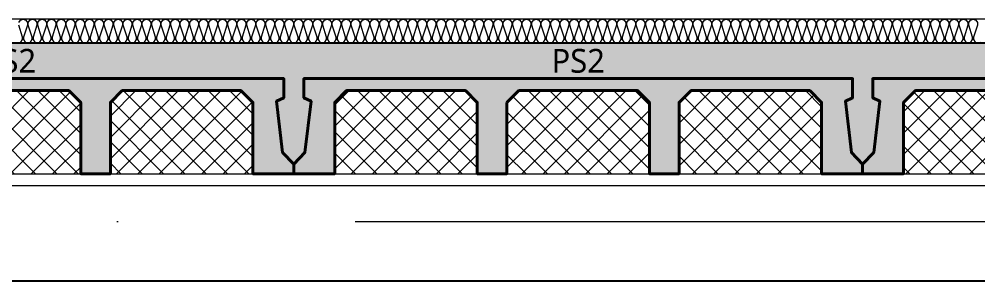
# Model space of a CAD drawing. Header units: millimetres. Extents: x 0 to 420000, y 0 to 297000.
# Drawn here: x 172786 to 176823, y 43200 to 44300 of the extents above; entities that cross this region are included whole.
import ezdxf
from ezdxf.enums import TextEntityAlignment as Align

# ---------------------------------------------------------------- set-up
doc = ezdxf.new("R2010")
doc.units = ezdxf.units.MM
doc.linetypes.add('0731_main_plan$0$form_$0$y-Landschaft$0$_$1$20120914_Verkehrsflächen_Grün$0$20120628_xref - Gammel$1$3_H-GL_F1_U3 - Default$0${ Offset Lines }', pattern=[0])
doc.linetypes.add('CEN', pattern=[62, 60, -1, 0, -1])
for name, color, linetype, lineweight in [('A-AXIS-LINE', 1, 'CEN', 15), ('A-CONC-LIN1', 2, 'Continuous', 40), ('A-CONC-LIN2', 7, 'Continuous', 25), ('A-ELEV-LIN2', 7, 'Continuous', 25), ('A-XXXX-INSL1', 15, 'Continuous', 18), ('A-XXXX-INSL2', 8, 'Continuous', 18)]:
    doc.layers.add(name, color=color, linetype=linetype, lineweight=lineweight)
doc.layers.add('A-CONC-SOLD', color=253, linetype='CEN')
doc.layers.add('A-XXXX-NPLT', color=144, linetype='Continuous', lineweight=15, plot=False)
doc.styles.add('맑은고딕', font='')
doc.styles.get('맑은고딕').set_extended_font_data('Malgun Gothic')

# ---------------------------------------------------------------- blocks, each defined once
blk = doc.blocks.new('axis(211208)')
at = {"layer": 'A-AXIS-LINE', "ltscale": 1000}
blk.add_line((4631788.1, -422118.7), (4955413.1, -422118.7), dxfattribs=at)
blk = doc.blocks.new('PS2')
at = {"layer": 'A-CONC-SOLD'}
h = blk.add_hatch(color=256, dxfattribs=at)
h.dxf.hatch_style = 1
h.paths.add_polyline_path([(1197.5, 0), (-1197.5, 0), (-1197.5, -510), (-1150.5, -460), (-1125, -245), (-1155, -230), (-1155, -150), (1155, -150), (1155, -230), (1125, -245), (1150.5, -460), (1197.5, -510)])
h = blk.add_hatch(color=256, dxfattribs=at)
h.dxf.hatch_style = 1
h.paths.add_polyline_path([(-1150.5, -460), (-1197.5, -510), (-1197.5, -550), (-1025, -550), (-1025, -510), (-1025, -250), (-975, -200), (-475, -200), (-425, -250), (-425, -510), (-425, -550), (-300, -550), (-300, -510), (-300, -250), (-250, -200), (250, -200), (300, -250), (300, -510), (300, -550), (425, -550), (425, -510), (425, -250), (475, -200), (975, -200), (1025, -250), (1025, -510), (1025, -550), (1197.5, -550), (1197.5, -510), (1150.5, -460), (1125, -245), (1155, -230), (1155, -150), (-1155, -150), (-1155, -230), (-1125, -245)])
at = {"layer": 'A-XXXX-INSL2'}
h = blk.add_hatch(dxfattribs=at)
h.set_pattern_fill('ANSI37', color=256, scale=20)
h.set_pattern_definition([(45, (-289951.5, -41968), (-44.90128, 44.90128), []), (135, (-289951.5, -41968), (-44.90128, -44.90128), [])])
h.paths.add_polyline_path([(-975, -200), (-1025, -250), (-1025, -510), (-1025, -550), (-425, -550), (-425, -510), (-425, -250), (-475, -200)])
h.paths.add_polyline_path([(-250, -200), (-300, -250), (-300, -510), (-300, -550), (300, -550), (300, -510), (300, -250), (250, -200)])
h.paths.add_polyline_path([(425, -510), (425, -550), (1025, -550), (1025, -510), (1025, -250), (975, -200), (475, -200), (425, -250)])
at = {"layer": 'A-CONC-LIN1', "color": 2, "linetype": '0731_main_plan$0$form_$0$y-Landschaft$0$_$1$20120914_Verkehrsflächen_Grün$0$20120628_xref - Gammel$1$3_H-GL_F1_U3 - Default$0${ Offset Lines }'}
blk.add_lwpolyline([(-300, -250), (-300, -510), (-300, -510), (-300, -550), (-425, -550), (-425, -510), (-425, -510), (-425, -250), (-475, -200), (-975, -200), (-1025, -250), (-1025, -510), (-1025, -510), (-1025, -550), (-1197.5, -550), (-1197.5, -510), (-1150.5, -460), (-1125, -245), (-1155, -230), (-1155, -150), (1155, -150), (1155, -230), (1125, -245), (1150.5, -460), (1197.5, -510), (1197.5, -550), (1025, -550), (1025, -510), (1025, -510), (1025, -250), (975, -200), (475, -200), (425, -250), (425, -510), (425, -510), (425, -550), (300, -550), (300, -510), (300, -510), (300, -250), (250, -200), (-250, -200)], close=True, dxfattribs=at)
at = {"layer": 'A-CONC-LIN2'}
blk.add_line((-1197.5, 0), (1197.5, 0), dxfattribs=at)
at = {"layer": 'A-XXXX-NPLT'}
for p, q in [((-1025, -550), (-425, -550)), ((-300, -550), (300, -550)), ((425, -550), (1025, -550))]:
    blk.add_line(p, q, dxfattribs=at)
at = {"layer": 'A-XXXX-NPLT', "style": '맑은고딕'}
blk.add_text('PS2', height=100, dxfattribs=at).set_placement((0, -75), align=Align.MIDDLE)
blk = doc.blocks.new('냉동층(220321)')
at = {"layer": 'A-ELEV-LIN2'}
blk.add_line((4738273.8, -402368.7), (4756673.8, -402368.7), dxfattribs=at)
at = {"layer": 'A-XXXX-INSL1'}
blk.add_lwpolyline([(4758623.8, -401968.7), (4740373.8, -401968.7)], dxfattribs=at)
at = {"layer": 'A-XXXX-INSL2'}
blk.add_line((4758623.8, -401268.7), (4681973.8, -401268.7), dxfattribs=at)
for points in [[(4743093.8, -401368.7), (4743104.8, -401364.7), (4743111.8, -401354.7), (4743111.8, -401343.7), (4743095.8, -401293.7)], [(4743095.8, -401282.7), (4743102.8, -401272.7), (4743113.8, -401268.7), (4743124.8, -401272.7), (4743131.8, -401282.7), (4743131.8, -401293.7), (4743115.8, -401343.7), (4743115.8, -401354.7), (4743122.8, -401364.7), (4743133.8, -401368.7), (4743144.8, -401364.7), (4743151.8, -401354.7), (4743151.8, -401343.7), (4743135.8, -401293.7), (4743135.8, -401282.7), (4743142.8, -401272.7), (4743153.8, -401268.7), (4743164.8, -401272.7), (4743171.8, -401282.7), (4743171.8, -401293.7), (4743155.8, -401343.7), (4743155.8, -401354.7), (4743162.8, -401364.7), (4743173.8, -401368.7), (4743184.8, -401364.7), (4743191.8, -401354.7), (4743191.8, -401343.7), (4743175.8, -401293.7), (4743175.8, -401282.7), (4743182.8, -401272.7), (4743193.8, -401268.7), (4743204.8, -401272.7), (4743211.8, -401282.7), (4743211.8, -401293.7), (4743195.8, -401343.7), (4743195.8, -401354.7), (4743202.8, -401364.7), (4743213.8, -401368.7), (4743224.8, -401364.7), (4743231.8, -401354.7), (4743231.8, -401343.7), (4743215.8, -401293.7), (4743215.8, -401282.7), (4743222.8, -401272.7), (4743233.8, -401268.7), (4743244.8, -401272.7), (4743251.8, -401282.7), (4743251.8, -401293.7), (4743235.8, -401343.7), (4743235.8, -401354.7), (4743242.8, -401364.7), (4743253.8, -401368.7), (4743264.8, -401364.7), (4743271.8, -401354.7), (4743271.8, -401343.7), (4743255.8, -401293.7), (4743255.8, -401282.7), (4743262.8, -401272.7), (4743273.8, -401268.7), (4743284.8, -401272.7), (4743291.8, -401282.7), (4743291.8, -401293.7), (4743275.8, -401343.7), (4743275.8, -401354.7), (4743282.8, -401364.7), (4743293.8, -401368.7), (4743304.8, -401364.7), (4743311.8, -401354.7), (4743311.8, -401343.7), (4743295.8, -401293.7), (4743295.8, -401282.7), (4743302.8, -401272.7), (4743313.8, -401268.7), (4743324.8, -401272.7), (4743331.8, -401282.7), (4743331.8, -401293.7), (4743315.8, -401343.7), (4743315.8, -401354.7), (4743322.8, -401364.7), (4743333.8, -401368.7), (4743344.8, -401364.7), (4743351.8, -401354.7), (4743351.8, -401343.7), (4743335.8, -401293.7), (4743335.8, -401282.7), (4743342.8, -401272.7), (4743353.8, -401268.7), (4743364.8, -401272.7), (4743371.8, -401282.7), (4743371.8, -401293.7), (4743355.8, -401343.7), (4743355.8, -401354.7), (4743362.8, -401364.7), (4743373.8, -401368.7), (4743384.8, -401364.7), (4743391.8, -401354.7), (4743391.8, -401343.7), (4743375.8, -401293.7), (4743375.8, -401282.7), (4743382.8, -401272.7), (4743393.8, -401268.7), (4743404.8, -401272.7), (4743411.8, -401282.7), (4743411.8, -401293.7), (4743395.8, -401343.7), (4743395.8, -401354.7), (4743402.8, -401364.7), (4743413.8, -401368.7), (4743424.8, -401364.7), (4743431.8, -401354.7), (4743431.8, -401343.7), (4743415.8, -401293.7), (4743415.8, -401282.7), (4743422.8, -401272.7), (4743433.8, -401268.7), (4743444.8, -401272.7), (4743451.8, -401282.7), (4743451.8, -401293.7), (4743435.8, -401343.7), (4743435.8, -401354.7), (4743442.8, -401364.7), (4743453.8, -401368.7), (4743464.8, -401364.7), (4743471.8, -401354.7), (4743471.8, -401343.7), (4743455.8, -401293.7), (4743455.8, -401282.7), (4743462.8, -401272.7), (4743473.8, -401268.7), (4743484.8, -401272.7), (4743491.8, -401282.7), (4743491.8, -401293.7), (4743475.8, -401343.7), (4743475.8, -401354.7), (4743482.8, -401364.7), (4743493.8, -401368.7), (4743504.8, -401364.7), (4743511.8, -401354.7), (4743511.8, -401343.7), (4743495.8, -401293.7), (4743495.8, -401282.7), (4743502.8, -401272.7), (4743513.8, -401268.7), (4743524.8, -401272.7), (4743531.8, -401282.7), (4743531.8, -401293.7), (4743515.8, -401343.7), (4743515.8, -401354.7), (4743522.8, -401364.7), (4743533.8, -401368.7), (4743544.8, -401364.7), (4743551.8, -401354.7), (4743551.8, -401343.7), (4743535.8, -401293.7), (4743535.8, -401282.7), (4743542.8, -401272.7), (4743553.8, -401268.7), (4743564.8, -401272.7), (4743571.8, -401282.7), (4743571.8, -401293.7), (4743555.8, -401343.7), (4743555.8, -401354.7), (4743562.8, -401364.7), (4743573.8, -401368.7), (4743584.8, -401364.7), (4743591.8, -401354.7), (4743591.8, -401343.7), (4743575.8, -401293.7), (4743575.8, -401282.7), (4743582.8, -401272.7), (4743593.8, -401268.7), (4743604.8, -401272.7), (4743611.8, -401282.7), (4743611.8, -401293.7), (4743595.8, -401343.7), (4743595.8, -401354.7), (4743602.8, -401364.7), (4743613.8, -401368.7), (4743624.8, -401364.7), (4743631.8, -401354.7), (4743631.8, -401343.7), (4743615.8, -401293.7), (4743615.8, -401282.7), (4743622.8, -401272.7), (4743633.8, -401268.7), (4743644.8, -401272.7), (4743651.8, -401282.7), (4743651.8, -401293.7), (4743635.8, -401343.7), (4743635.8, -401354.7), (4743642.8, -401364.7), (4743653.8, -401368.7), (4743664.8, -401364.7), (4743671.8, -401354.7), (4743671.8, -401343.7), (4743655.8, -401293.7), (4743655.8, -401282.7), (4743662.8, -401272.7), (4743673.8, -401268.7), (4743684.8, -401272.7), (4743691.8, -401282.7), (4743691.8, -401293.7), (4743675.8, -401343.7), (4743675.8, -401354.7), (4743682.8, -401364.7), (4743693.8, -401368.7), (4743704.8, -401364.7), (4743711.8, -401354.7), (4743711.8, -401343.7), (4743695.8, -401293.7), (4743695.8, -401282.7), (4743702.8, -401272.7), (4743713.8, -401268.7), (4743724.8, -401272.7), (4743731.8, -401282.7), (4743731.8, -401293.7), (4743715.8, -401343.7), (4743715.8, -401354.7), (4743722.8, -401364.7), (4743733.8, -401368.7), (4743744.8, -401364.7), (4743751.8, -401354.7), (4743751.8, -401343.7), (4743735.8, -401293.7), (4743735.8, -401282.7), (4743742.8, -401272.7), (4743753.8, -401268.7), (4743764.8, -401272.7), (4743771.8, -401282.7), (4743771.8, -401293.7), (4743755.8, -401343.7), (4743755.8, -401354.7), (4743762.8, -401364.7), (4743773.8, -401368.7), (4743784.8, -401364.7), (4743791.8, -401354.7), (4743791.8, -401343.7), (4743775.8, -401293.7), (4743775.8, -401282.7), (4743782.8, -401272.7), (4743793.8, -401268.7), (4743804.8, -401272.7), (4743811.8, -401282.7), (4743811.8, -401293.7), (4743795.8, -401343.7), (4743795.8, -401354.7), (4743802.8, -401364.7), (4743813.8, -401368.7), (4743824.8, -401364.7), (4743831.8, -401354.7), (4743831.8, -401343.7), (4743815.8, -401293.7), (4743815.8, -401282.7), (4743822.8, -401272.7), (4743833.8, -401268.7), (4743844.8, -401272.7), (4743851.8, -401282.7), (4743851.8, -401293.7), (4743835.8, -401343.7), (4743835.8, -401354.7), (4743842.8, -401364.7), (4743853.8, -401368.7), (4743864.8, -401364.7), (4743871.8, -401354.7), (4743871.8, -401343.7), (4743855.8, -401293.7), (4743855.8, -401282.7), (4743862.8, -401272.7), (4743873.8, -401268.7), (4743884.8, -401272.7), (4743891.8, -401282.7), (4743891.8, -401293.7), (4743875.8, -401343.7), (4743875.8, -401354.7), (4743882.8, -401364.7), (4743893.8, -401368.7), (4743904.8, -401364.7), (4743911.8, -401354.7), (4743911.8, -401343.7), (4743895.8, -401293.7), (4743895.8, -401282.7), (4743902.8, -401272.7), (4743913.8, -401268.7), (4743924.8, -401272.7), (4743931.8, -401282.7), (4743931.8, -401293.7), (4743915.8, -401343.7), (4743915.8, -401354.7), (4743922.8, -401364.7), (4743933.8, -401368.7), (4743944.8, -401364.7), (4743951.8, -401354.7), (4743951.8, -401343.7), (4743935.8, -401293.7), (4743935.8, -401282.7), (4743942.8, -401272.7), (4743953.8, -401268.7), (4743964.8, -401272.7), (4743971.8, -401282.7), (4743971.8, -401293.7), (4743955.8, -401343.7), (4743955.8, -401354.7), (4743962.8, -401364.7), (4743973.8, -401368.7), (4743984.8, -401364.7), (4743991.8, -401354.7), (4743991.8, -401343.7), (4743975.8, -401293.7), (4743975.8, -401282.7), (4743982.8, -401272.7), (4743993.8, -401268.7), (4744004.8, -401272.7), (4744011.8, -401282.7), (4744011.8, -401293.7), (4743995.8, -401343.7), (4743995.8, -401354.7), (4744002.8, -401364.7), (4744013.8, -401368.7), (4744024.8, -401364.7), (4744031.8, -401354.7), (4744031.8, -401343.7), (4744015.8, -401293.7), (4744015.8, -401282.7), (4744022.8, -401272.7), (4744033.8, -401268.7), (4744044.8, -401272.7), (4744051.8, -401282.7), (4744051.8, -401293.7), (4744035.8, -401343.7), (4744035.8, -401354.7), (4744042.8, -401364.7), (4744053.8, -401368.7), (4744064.8, -401364.7), (4744071.8, -401354.7), (4744071.8, -401343.7), (4744055.8, -401293.7), (4744055.8, -401282.7), (4744062.8, -401272.7), (4744073.8, -401268.7), (4744084.8, -401272.7), (4744091.8, -401282.7), (4744091.8, -401293.7), (4744075.8, -401343.7), (4744075.8, -401354.7), (4744082.8, -401364.7), (4744093.8, -401368.7), (4744104.8, -401364.7), (4744111.8, -401354.7), (4744111.8, -401343.7), (4744095.8, -401293.7), (4744095.8, -401282.7), (4744102.8, -401272.7), (4744113.8, -401268.7), (4744124.8, -401272.7), (4744131.8, -401282.7), (4744131.8, -401293.7), (4744115.8, -401343.7), (4744115.8, -401354.7), (4744122.8, -401364.7), (4744133.8, -401368.7), (4744144.8, -401364.7), (4744151.8, -401354.7), (4744151.8, -401343.7), (4744135.8, -401293.7), (4744135.8, -401282.7), (4744142.8, -401272.7), (4744153.8, -401268.7), (4744164.8, -401272.7), (4744171.8, -401282.7), (4744171.8, -401293.7), (4744155.8, -401343.7), (4744155.8, -401354.7), (4744162.8, -401364.7), (4744173.8, -401368.7), (4744184.8, -401364.7), (4744191.8, -401354.7), (4744191.8, -401343.7), (4744175.8, -401293.7), (4744175.8, -401282.7), (4744182.8, -401272.7), (4744193.8, -401268.7), (4744204.8, -401272.7), (4744211.8, -401282.7), (4744211.8, -401293.7), (4744195.8, -401343.7), (4744195.8, -401354.7), (4744202.8, -401364.7), (4744213.8, -401368.7), (4744224.8, -401364.7), (4744231.8, -401354.7), (4744231.8, -401343.7), (4744215.8, -401293.7), (4744215.8, -401282.7), (4744222.8, -401272.7), (4744233.8, -401268.7), (4744244.8, -401272.7), (4744251.8, -401282.7), (4744251.8, -401293.7), (4744235.8, -401343.7), (4744235.8, -401354.7), (4744242.8, -401364.7), (4744253.8, -401368.7), (4744264.8, -401364.7), (4744271.8, -401354.7), (4744271.8, -401343.7), (4744255.8, -401293.7), (4744255.8, -401282.7), (4744262.8, -401272.7), (4744273.8, -401268.7), (4744284.8, -401272.7), (4744291.8, -401282.7), (4744291.8, -401293.7), (4744275.8, -401343.7), (4744275.8, -401354.7), (4744282.8, -401364.7), (4744293.8, -401368.7), (4744304.8, -401364.7), (4744311.8, -401354.7), (4744311.8, -401343.7), (4744295.8, -401293.7), (4744295.8, -401282.7), (4744302.8, -401272.7), (4744313.8, -401268.7), (4744324.8, -401272.7), (4744331.8, -401282.7), (4744331.8, -401293.7), (4744315.8, -401343.7), (4744315.8, -401354.7), (4744322.8, -401364.7), (4744333.8, -401368.7), (4744344.8, -401364.7), (4744351.8, -401354.7), (4744351.8, -401343.7), (4744335.8, -401293.7), (4744335.8, -401282.7), (4744342.8, -401272.7), (4744353.8, -401268.7), (4744364.8, -401272.7), (4744371.8, -401282.7), (4744371.8, -401293.7), (4744355.8, -401343.7), (4744355.8, -401354.7), (4744362.8, -401364.7), (4744373.8, -401368.7), (4744384.8, -401364.7), (4744391.8, -401354.7), (4744391.8, -401343.7), (4744375.8, -401293.7), (4744375.8, -401282.7), (4744382.8, -401272.7), (4744393.8, -401268.7), (4744404.8, -401272.7), (4744411.8, -401282.7), (4744411.8, -401293.7), (4744395.8, -401343.7), (4744395.8, -401354.7), (4744402.8, -401364.7), (4744413.8, -401368.7), (4744424.8, -401364.7), (4744431.8, -401354.7), (4744431.8, -401343.7), (4744415.8, -401293.7), (4744415.8, -401282.7), (4744422.8, -401272.7), (4744433.8, -401268.7), (4744444.8, -401272.7), (4744451.8, -401282.7), (4744451.8, -401293.7), (4744435.8, -401343.7), (4744435.8, -401354.7), (4744442.8, -401364.7), (4744453.8, -401368.7), (4744464.8, -401364.7), (4744471.8, -401354.7), (4744471.8, -401343.7), (4744455.8, -401293.7), (4744455.8, -401282.7), (4744462.8, -401272.7), (4744473.8, -401268.7), (4744484.8, -401272.7), (4744491.8, -401282.7), (4744491.8, -401293.7), (4744475.8, -401343.7), (4744475.8, -401354.7), (4744482.8, -401364.7), (4744493.8, -401368.7), (4744504.8, -401364.7), (4744511.8, -401354.7), (4744511.8, -401343.7), (4744495.8, -401293.7), (4744495.8, -401282.7), (4744502.8, -401272.7), (4744513.8, -401268.7), (4744524.8, -401272.7), (4744531.8, -401282.7), (4744531.8, -401293.7), (4744515.8, -401343.7), (4744515.8, -401354.7), (4744522.8, -401364.7), (4744533.8, -401368.7), (4744544.8, -401364.7), (4744551.8, -401354.7), (4744551.8, -401343.7), (4744535.8, -401293.7), (4744535.8, -401282.7), (4744542.8, -401272.7), (4744553.8, -401268.7), (4744564.8, -401272.7), (4744571.8, -401282.7), (4744571.8, -401293.7), (4744555.8, -401343.7), (4744555.8, -401354.7), (4744562.8, -401364.7), (4744573.8, -401368.7), (4744584.8, -401364.7), (4744591.8, -401354.7), (4744591.8, -401343.7), (4744575.8, -401293.7), (4744575.8, -401282.7), (4744582.8, -401272.7), (4744593.8, -401268.7), (4744604.8, -401272.7), (4744611.8, -401282.7), (4744611.8, -401293.7), (4744595.8, -401343.7), (4744595.8, -401354.7), (4744602.8, -401364.7), (4744613.8, -401368.7), (4744624.8, -401364.7), (4744631.8, -401354.7), (4744631.8, -401343.7), (4744615.8, -401293.7), (4744615.8, -401282.7), (4744622.8, -401272.7), (4744633.8, -401268.7), (4744644.8, -401272.7), (4744651.8, -401282.7), (4744651.8, -401293.7), (4744635.8, -401343.7), (4744635.8, -401354.7), (4744642.8, -401364.7), (4744653.8, -401368.7), (4744664.8, -401364.7), (4744671.8, -401354.7), (4744671.8, -401343.7), (4744655.8, -401293.7), (4744655.8, -401282.7), (4744662.8, -401272.7), (4744673.8, -401268.7), (4744684.8, -401272.7), (4744691.8, -401282.7), (4744691.8, -401293.7), (4744675.8, -401343.7), (4744675.8, -401354.7), (4744682.8, -401364.7), (4744693.8, -401368.7), (4744704.8, -401364.7), (4744711.8, -401354.7), (4744711.8, -401343.7), (4744695.8, -401293.7), (4744695.8, -401282.7), (4744702.8, -401272.7), (4744713.8, -401268.7), (4744724.8, -401272.7), (4744731.8, -401282.7), (4744731.8, -401293.7), (4744715.8, -401343.7), (4744715.8, -401354.7), (4744722.8, -401364.7), (4744733.8, -401368.7), (4744744.8, -401364.7), (4744751.8, -401354.7), (4744751.8, -401343.7), (4744735.8, -401293.7), (4744735.8, -401282.7), (4744742.8, -401272.7), (4744753.8, -401268.7), (4744764.8, -401272.7), (4744771.8, -401282.7), (4744771.8, -401293.7), (4744755.8, -401343.7), (4744755.8, -401354.7), (4744762.8, -401364.7), (4744773.8, -401368.7), (4744784.8, -401364.7), (4744791.8, -401354.7), (4744791.8, -401343.7), (4744775.8, -401293.7), (4744775.8, -401282.7), (4744782.8, -401272.7), (4744793.8, -401268.7), (4744804.8, -401272.7), (4744811.8, -401282.7), (4744811.8, -401293.7), (4744795.8, -401343.7), (4744795.8, -401354.7), (4744802.8, -401364.7), (4744813.8, -401368.7), (4744824.8, -401364.7), (4744831.8, -401354.7), (4744831.8, -401343.7), (4744815.8, -401293.7), (4744815.8, -401282.7), (4744822.8, -401272.7), (4744833.8, -401268.7), (4744844.8, -401272.7), (4744851.8, -401282.7), (4744851.8, -401293.7), (4744835.8, -401343.7), (4744835.8, -401354.7), (4744842.8, -401364.7), (4744853.8, -401368.7), (4744864.8, -401364.7), (4744871.8, -401354.7), (4744871.8, -401343.7), (4744855.8, -401293.7), (4744855.8, -401282.7), (4744862.8, -401272.7), (4744873.8, -401268.7), (4744884.8, -401272.7), (4744891.8, -401282.7), (4744891.8, -401293.7), (4744875.8, -401343.7), (4744875.8, -401354.7), (4744882.8, -401364.7), (4744893.8, -401368.7), (4744904.8, -401364.7), (4744911.8, -401354.7), (4744911.8, -401343.7), (4744895.8, -401293.7), (4744895.8, -401282.7), (4744902.8, -401272.7), (4744913.8, -401268.7), (4744924.8, -401272.7), (4744931.8, -401282.7), (4744931.8, -401293.7), (4744915.8, -401343.7), (4744915.8, -401354.7), (4744922.8, -401364.7), (4744933.8, -401368.7), (4744944.8, -401364.7), (4744951.8, -401354.7), (4744951.8, -401343.7), (4744935.8, -401293.7), (4744935.8, -401282.7), (4744942.8, -401272.7), (4744953.8, -401268.7), (4744964.8, -401272.7), (4744971.8, -401282.7), (4744971.8, -401293.7), (4744955.8, -401343.7), (4744955.8, -401354.7), (4744962.8, -401364.7), (4744973.8, -401368.7), (4744984.8, -401364.7), (4744991.8, -401354.7), (4744991.8, -401343.7), (4744975.8, -401293.7), (4744975.8, -401282.7), (4744982.8, -401272.7), (4744993.8, -401268.7), (4745004.8, -401272.7), (4745011.8, -401282.7), (4745011.8, -401293.7), (4744995.8, -401343.7), (4744995.8, -401354.7), (4745002.8, -401364.7), (4745013.8, -401368.7), (4745024.8, -401364.7), (4745031.8, -401354.7), (4745031.8, -401343.7), (4745015.8, -401293.7), (4745015.8, -401282.7), (4745022.8, -401272.7), (4745033.8, -401268.7), (4745044.8, -401272.7), (4745051.8, -401282.7), (4745051.8, -401293.7), (4745035.8, -401343.7), (4745035.8, -401354.7), (4745042.8, -401364.7), (4745053.8, -401368.7), (4745064.8, -401364.7), (4745071.8, -401354.7), (4745071.8, -401343.7), (4745055.8, -401293.7), (4745055.8, -401282.7), (4745062.8, -401272.7), (4745073.8, -401268.7), (4745084.8, -401272.7), (4745091.8, -401282.7), (4745091.8, -401293.7), (4745075.8, -401343.7), (4745075.8, -401354.7), (4745082.8, -401364.7), (4745093.8, -401368.7), (4745104.8, -401364.7), (4745111.8, -401354.7), (4745111.8, -401343.7), (4745095.8, -401293.7), (4745095.8, -401282.7), (4745102.8, -401272.7), (4745113.8, -401268.7), (4745124.8, -401272.7), (4745131.8, -401282.7), (4745131.8, -401293.7), (4745115.8, -401343.7), (4745115.8, -401354.7), (4745122.8, -401364.7), (4745133.8, -401368.7), (4745144.8, -401364.7), (4745151.8, -401354.7), (4745151.8, -401343.7), (4745135.8, -401293.7), (4745135.8, -401282.7), (4745142.8, -401272.7), (4745153.8, -401268.7), (4745164.8, -401272.7), (4745171.8, -401282.7), (4745171.8, -401293.7), (4745155.8, -401343.7), (4745155.8, -401354.7), (4745162.8, -401364.7), (4745173.8, -401368.7), (4745184.8, -401364.7), (4745191.8, -401354.7), (4745191.8, -401343.7), (4745175.8, -401293.7), (4745175.8, -401282.7), (4745182.8, -401272.7), (4745193.8, -401268.7), (4745204.8, -401272.7), (4745211.8, -401282.7), (4745211.8, -401293.7), (4745195.8, -401343.7), (4745195.8, -401354.7), (4745202.8, -401364.7), (4745213.8, -401368.7), (4745224.8, -401364.7), (4745231.8, -401354.7), (4745231.8, -401343.7), (4745215.8, -401293.7), (4745215.8, -401282.7), (4745222.8, -401272.7), (4745233.8, -401268.7), (4745244.8, -401272.7), (4745251.8, -401282.7), (4745251.8, -401293.7), (4745235.8, -401343.7), (4745235.8, -401354.7), (4745242.8, -401364.7), (4745253.8, -401368.7), (4745264.8, -401364.7), (4745271.8, -401354.7), (4745271.8, -401343.7), (4745255.8, -401293.7), (4745255.8, -401282.7), (4745262.8, -401272.7), (4745273.8, -401268.7), (4745284.8, -401272.7), (4745291.8, -401282.7), (4745291.8, -401293.7), (4745275.8, -401343.7), (4745275.8, -401354.7), (4745282.8, -401364.7), (4745293.8, -401368.7), (4745304.8, -401364.7), (4745311.8, -401354.7), (4745311.8, -401343.7), (4745295.8, -401293.7), (4745295.8, -401282.7), (4745302.8, -401272.7), (4745313.8, -401268.7), (4745324.8, -401272.7), (4745331.8, -401282.7), (4745331.8, -401293.7), (4745315.8, -401343.7), (4745315.8, -401354.7), (4745322.8, -401364.7), (4745333.8, -401368.7), (4745344.8, -401364.7), (4745351.8, -401354.7), (4745351.8, -401343.7), (4745335.8, -401293.7), (4745335.8, -401282.7), (4745342.8, -401272.7), (4745353.8, -401268.7), (4745364.8, -401272.7), (4745371.8, -401282.7), (4745371.8, -401293.7), (4745355.8, -401343.7), (4745355.8, -401354.7), (4745362.8, -401364.7), (4745373.8, -401368.7), (4745384.8, -401364.7), (4745391.8, -401354.7), (4745391.8, -401343.7), (4745375.8, -401293.7), (4745375.8, -401282.7), (4745382.8, -401272.7), (4745393.8, -401268.7), (4745404.8, -401272.7), (4745411.8, -401282.7), (4745411.8, -401293.7), (4745395.8, -401343.7), (4745395.8, -401354.7), (4745402.8, -401364.7), (4745413.8, -401368.7), (4745424.8, -401364.7), (4745431.8, -401354.7), (4745431.8, -401343.7), (4745415.8, -401293.7), (4745415.8, -401282.7), (4745422.8, -401272.7), (4745433.8, -401268.7), (4745444.8, -401272.7), (4745451.8, -401282.7), (4745451.8, -401293.7), (4745435.8, -401343.7), (4745435.8, -401354.7), (4745442.8, -401364.7), (4745453.8, -401368.7), (4745464.8, -401364.7), (4745471.8, -401354.7), (4745471.8, -401343.7), (4745455.8, -401293.7), (4745455.8, -401282.7), (4745462.8, -401272.7), (4745473.8, -401268.7), (4745484.8, -401272.7), (4745491.8, -401282.7), (4745491.8, -401293.7), (4745475.8, -401343.7), (4745475.8, -401354.7), (4745482.8, -401364.7), (4745493.8, -401368.7), (4745504.8, -401364.7), (4745511.8, -401354.7), (4745511.8, -401343.7), (4745495.8, -401293.7), (4745495.8, -401282.7), (4745502.8, -401272.7), (4745513.8, -401268.7), (4745524.8, -401272.7), (4745531.8, -401282.7), (4745531.8, -401293.7), (4745515.8, -401343.7), (4745515.8, -401354.7), (4745522.8, -401364.7), (4745533.8, -401368.7), (4745544.8, -401364.7), (4745551.8, -401354.7), (4745551.8, -401343.7), (4745535.8, -401293.7), (4745535.8, -401282.7), (4745542.8, -401272.7), (4745553.8, -401268.7), (4745564.8, -401272.7), (4745571.8, -401282.7), (4745571.8, -401293.7), (4745555.8, -401343.7), (4745555.8, -401354.7), (4745562.8, -401364.7), (4745573.8, -401368.7), (4745584.8, -401364.7), (4745591.8, -401354.7), (4745591.8, -401343.7), (4745575.8, -401293.7), (4745575.8, -401282.7), (4745582.8, -401272.7), (4745593.8, -401268.7), (4745604.8, -401272.7), (4745611.8, -401282.7), (4745611.8, -401293.7), (4745595.8, -401343.7), (4745595.8, -401354.7), (4745602.8, -401364.7), (4745613.8, -401368.7), (4745624.8, -401364.7), (4745631.8, -401354.7), (4745631.8, -401343.7), (4745615.8, -401293.7), (4745615.8, -401282.7), (4745622.8, -401272.7), (4745633.8, -401268.7), (4745644.8, -401272.7), (4745651.8, -401282.7), (4745651.8, -401293.7), (4745635.8, -401343.7), (4745635.8, -401354.7), (4745642.8, -401364.7), (4745653.8, -401368.7), (4745664.8, -401364.7), (4745671.8, -401354.7), (4745671.8, -401343.7), (4745655.8, -401293.7), (4745655.8, -401282.7), (4745662.8, -401272.7), (4745673.8, -401268.7), (4745684.8, -401272.7), (4745691.8, -401282.7), (4745691.8, -401293.7), (4745675.8, -401343.7), (4745675.8, -401354.7), (4745682.8, -401364.7), (4745693.8, -401368.7), (4745704.8, -401364.7), (4745711.8, -401354.7), (4745711.8, -401343.7), (4745695.8, -401293.7), (4745695.8, -401282.7), (4745702.8, -401272.7), (4745713.8, -401268.7), (4745724.8, -401272.7), (4745731.8, -401282.7), (4745731.8, -401293.7), (4745715.8, -401343.7), (4745715.8, -401354.7), (4745722.8, -401364.7), (4745733.8, -401368.7), (4745744.8, -401364.7), (4745751.8, -401354.7), (4745751.8, -401343.7), (4745735.8, -401293.7), (4745735.8, -401282.7), (4745742.8, -401272.7), (4745753.8, -401268.7), (4745764.8, -401272.7), (4745771.8, -401282.7), (4745771.8, -401293.7), (4745755.8, -401343.7), (4745755.8, -401354.7), (4745762.8, -401364.7), (4745773.8, -401368.7), (4745784.8, -401364.7), (4745791.8, -401354.7), (4745791.8, -401343.7), (4745775.8, -401293.7), (4745775.8, -401282.7), (4745782.8, -401272.7), (4745793.8, -401268.7), (4745804.8, -401272.7), (4745811.8, -401282.7), (4745811.8, -401293.7), (4745795.8, -401343.7), (4745795.8, -401354.7), (4745802.8, -401364.7), (4745813.8, -401368.7), (4745824.8, -401364.7), (4745831.8, -401354.7), (4745831.8, -401343.7), (4745815.8, -401293.7), (4745815.8, -401282.7), (4745822.8, -401272.7), (4745833.8, -401268.7), (4745844.8, -401272.7), (4745851.8, -401282.7), (4745851.8, -401293.7), (4745835.8, -401343.7), (4745835.8, -401354.7), (4745842.8, -401364.7), (4745853.8, -401368.7), (4745864.8, -401364.7), (4745871.8, -401354.7), (4745871.8, -401343.7), (4745855.8, -401293.7), (4745855.8, -401282.7), (4745862.8, -401272.7), (4745873.8, -401268.7), (4745884.8, -401272.7), (4745891.8, -401282.7), (4745891.8, -401293.7), (4745875.8, -401343.7), (4745875.8, -401354.7), (4745882.8, -401364.7), (4745893.8, -401368.7), (4745904.8, -401364.7), (4745911.8, -401354.7), (4745911.8, -401343.7), (4745895.8, -401293.7), (4745895.8, -401282.7), (4745902.8, -401272.7), (4745913.8, -401268.7), (4745924.8, -401272.7), (4745931.8, -401282.7), (4745931.8, -401293.7), (4745915.8, -401343.7), (4745915.8, -401354.7), (4745922.8, -401364.7), (4745933.8, -401368.7), (4745944.8, -401364.7), (4745951.8, -401354.7), (4745951.8, -401343.7), (4745935.8, -401293.7), (4745935.8, -401282.7), (4745942.8, -401272.7), (4745953.8, -401268.7), (4745964.8, -401272.7), (4745971.8, -401282.7), (4745971.8, -401293.7), (4745955.8, -401343.7), (4745955.8, -401354.7), (4745962.8, -401364.7), (4745973.8, -401368.7), (4745984.8, -401364.7), (4745991.8, -401354.7), (4745991.8, -401343.7), (4745975.8, -401293.7), (4745975.8, -401282.7), (4745982.8, -401272.7), (4745993.8, -401268.7), (4746004.8, -401272.7), (4746011.8, -401282.7), (4746011.8, -401293.7), (4745995.8, -401343.7), (4745995.8, -401354.7), (4746002.8, -401364.7), (4746013.8, -401368.7), (4746024.8, -401364.7), (4746031.8, -401354.7), (4746031.8, -401343.7), (4746015.8, -401293.7), (4746015.8, -401282.7), (4746022.8, -401272.7), (4746033.8, -401268.7), (4746044.8, -401272.7), (4746051.8, -401282.7), (4746051.8, -401293.7), (4746035.8, -401343.7), (4746035.8, -401354.7), (4746042.8, -401364.7), (4746053.8, -401368.7), (4746064.8, -401364.7), (4746071.8, -401354.7), (4746071.8, -401343.7), (4746055.8, -401293.7), (4746055.8, -401282.7), (4746062.8, -401272.7), (4746073.8, -401268.7), (4746084.8, -401272.7), (4746091.8, -401282.7), (4746091.8, -401293.7), (4746075.8, -401343.7), (4746075.8, -401354.7), (4746082.8, -401364.7), (4746093.8, -401368.7), (4746104.8, -401364.7), (4746111.8, -401354.7), (4746111.8, -401343.7), (4746095.8, -401293.7), (4746095.8, -401282.7), (4746102.8, -401272.7), (4746113.8, -401268.7), (4746124.8, -401272.7), (4746131.8, -401282.7), (4746131.8, -401293.7), (4746115.8, -401343.7), (4746115.8, -401354.7), (4746122.8, -401364.7), (4746133.8, -401368.7), (4746144.8, -401364.7), (4746151.8, -401354.7), (4746151.8, -401343.7), (4746135.8, -401293.7), (4746135.8, -401282.7), (4746142.8, -401272.7), (4746153.8, -401268.7), (4746164.8, -401272.7), (4746171.8, -401282.7), (4746171.8, -401293.7), (4746155.8, -401343.7), (4746155.8, -401354.7), (4746162.8, -401364.7), (4746173.8, -401368.7), (4746184.8, -401364.7), (4746191.8, -401354.7), (4746191.8, -401343.7), (4746175.8, -401293.7), (4746175.8, -401282.7), (4746182.8, -401272.7), (4746193.8, -401268.7), (4746204.8, -401272.7), (4746211.8, -401282.7), (4746211.8, -401293.7), (4746195.8, -401343.7), (4746195.8, -401354.7), (4746202.8, -401364.7), (4746213.8, -401368.7), (4746224.8, -401364.7), (4746231.8, -401354.7), (4746231.8, -401343.7), (4746215.8, -401293.7), (4746215.8, -401282.7), (4746222.8, -401272.7), (4746233.8, -401268.7), (4746244.8, -401272.7), (4746251.8, -401282.7), (4746251.8, -401293.7), (4746235.8, -401343.7), (4746235.8, -401354.7), (4746242.8, -401364.7), (4746253.8, -401368.7), (4746264.8, -401364.7), (4746271.8, -401354.7), (4746271.8, -401343.7), (4746255.8, -401293.7), (4746255.8, -401282.7), (4746262.8, -401272.7), (4746273.8, -401268.7), (4746284.8, -401272.7), (4746291.8, -401282.7), (4746291.8, -401293.7), (4746275.8, -401343.7), (4746275.8, -401354.7), (4746282.8, -401364.7), (4746293.8, -401368.7), (4746304.8, -401364.7), (4746311.8, -401354.7), (4746311.8, -401343.7), (4746295.8, -401293.7), (4746295.8, -401282.7), (4746302.8, -401272.7), (4746313.8, -401268.7), (4746324.8, -401272.7), (4746331.8, -401282.7), (4746331.8, -401293.7), (4746315.8, -401343.7), (4746315.8, -401354.7), (4746322.8, -401364.7), (4746333.8, -401368.7), (4746344.8, -401364.7), (4746351.8, -401354.7), (4746351.8, -401343.7), (4746335.8, -401293.7), (4746335.8, -401282.7), (4746342.8, -401272.7), (4746353.8, -401268.7), (4746364.8, -401272.7), (4746371.8, -401282.7), (4746371.8, -401293.7), (4746355.8, -401343.7), (4746355.8, -401354.7), (4746362.8, -401364.7), (4746373.8, -401368.7), (4746384.8, -401364.7), (4746391.8, -401354.7), (4746391.8, -401343.7), (4746375.8, -401293.7), (4746375.8, -401282.7), (4746382.8, -401272.7), (4746393.8, -401268.7), (4746404.8, -401272.7), (4746411.8, -401282.7), (4746411.8, -401293.7), (4746395.8, -401343.7), (4746395.8, -401354.7), (4746402.8, -401364.7), (4746413.8, -401368.7), (4746424.8, -401364.7), (4746431.8, -401354.7), (4746431.8, -401343.7), (4746415.8, -401293.7), (4746415.8, -401282.7), (4746422.8, -401272.7), (4746433.8, -401268.7), (4746444.8, -401272.7), (4746451.8, -401282.7), (4746451.8, -401293.7), (4746435.8, -401343.7), (4746435.8, -401354.7), (4746442.8, -401364.7), (4746453.8, -401368.7), (4746464.8, -401364.7), (4746471.8, -401354.7), (4746471.8, -401343.7), (4746455.8, -401293.7), (4746455.8, -401282.7), (4746462.8, -401272.7), (4746473.8, -401268.7), (4746484.8, -401272.7), (4746491.8, -401282.7), (4746491.8, -401293.7), (4746475.8, -401343.7), (4746475.8, -401354.7), (4746482.8, -401364.7), (4746493.8, -401368.7), (4746504.8, -401364.7), (4746511.8, -401354.7), (4746511.8, -401343.7), (4746495.8, -401293.7), (4746495.8, -401282.7), (4746502.8, -401272.7), (4746513.8, -401268.7), (4746524.8, -401272.7), (4746531.8, -401282.7), (4746531.8, -401293.7), (4746515.8, -401343.7), (4746515.8, -401354.7), (4746522.8, -401364.7), (4746533.8, -401368.7), (4746544.8, -401364.7), (4746551.8, -401354.7), (4746551.8, -401343.7), (4746535.8, -401293.7), (4746535.8, -401282.7), (4746542.8, -401272.7), (4746553.8, -401268.7), (4746564.8, -401272.7), (4746571.8, -401282.7), (4746571.8, -401293.7), (4746555.8, -401343.7), (4746555.8, -401354.7), (4746562.8, -401364.7), (4746573.8, -401368.7), (4746584.8, -401364.7), (4746591.8, -401354.7), (4746591.8, -401343.7), (4746575.8, -401293.7), (4746575.8, -401282.7), (4746582.8, -401272.7), (4746593.8, -401268.7), (4746604.8, -401272.7), (4746611.8, -401282.7), (4746611.8, -401293.7), (4746595.8, -401343.7), (4746595.8, -401354.7), (4746602.8, -401364.7), (4746613.8, -401368.7), (4746624.8, -401364.7), (4746631.8, -401354.7), (4746631.8, -401343.7), (4746615.8, -401293.7), (4746615.8, -401282.7), (4746622.8, -401272.7), (4746633.8, -401268.7), (4746644.8, -401272.7), (4746651.8, -401282.7), (4746651.8, -401293.7), (4746635.8, -401343.7), (4746635.8, -401354.7), (4746642.8, -401364.7), (4746653.8, -401368.7), (4746664.8, -401364.7), (4746671.8, -401354.7), (4746671.8, -401343.7), (4746655.8, -401293.7), (4746655.8, -401282.7), (4746662.8, -401272.7), (4746673.8, -401268.7), (4746684.8, -401272.7), (4746691.8, -401282.7), (4746691.8, -401293.7), (4746675.8, -401343.7), (4746675.8, -401354.7), (4746682.8, -401364.7), (4746693.8, -401368.7), (4746704.8, -401364.7), (4746711.8, -401354.7), (4746711.8, -401343.7), (4746695.8, -401293.7), (4746695.8, -401282.7), (4746702.8, -401272.7), (4746713.8, -401268.7), (4746724.8, -401272.7), (4746731.8, -401282.7), (4746731.8, -401293.7), (4746715.8, -401343.7), (4746715.8, -401354.7), (4746722.8, -401364.7), (4746733.8, -401368.7), (4746744.8, -401364.7), (4746751.8, -401354.7), (4746751.8, -401343.7), (4746735.8, -401293.7), (4746735.8, -401282.7), (4746742.8, -401272.7), (4746753.8, -401268.7), (4746764.8, -401272.7), (4746771.8, -401282.7), (4746771.8, -401293.7), (4746755.8, -401343.7), (4746755.8, -401354.7), (4746762.8, -401364.7), (4746773.8, -401368.7), (4746784.8, -401364.7), (4746791.8, -401354.7), (4746791.8, -401343.7), (4746775.8, -401293.7), (4746775.8, -401282.7), (4746782.8, -401272.7), (4746793.8, -401268.7), (4746804.8, -401272.7), (4746811.8, -401282.7), (4746811.8, -401293.7), (4746795.8, -401343.7), (4746795.8, -401354.7), (4746802.8, -401364.7), (4746813.8, -401368.7), (4746824.8, -401364.7), (4746831.8, -401354.7), (4746831.8, -401343.7), (4746815.8, -401293.7), (4746815.8, -401282.7), (4746822.8, -401272.7), (4746833.8, -401268.7), (4746844.8, -401272.7), (4746851.8, -401282.7), (4746851.8, -401293.7), (4746835.8, -401343.7), (4746835.8, -401354.7), (4746842.8, -401364.7), (4746853.8, -401368.7), (4746864.8, -401364.7), (4746871.8, -401354.7), (4746871.8, -401343.7), (4746855.8, -401293.7), (4746855.8, -401282.7), (4746862.8, -401272.7), (4746873.8, -401268.7), (4746884.8, -401272.7), (4746891.8, -401282.7), (4746891.8, -401293.7), (4746875.8, -401343.7), (4746875.8, -401354.7), (4746882.8, -401364.7), (4746893.8, -401368.7), (4746904.8, -401364.7), (4746911.8, -401354.7), (4746911.8, -401343.7), (4746895.8, -401293.7), (4746895.8, -401282.7), (4746902.8, -401272.7), (4746913.8, -401268.7), (4746924.8, -401272.7), (4746931.8, -401282.7), (4746931.8, -401293.7), (4746915.8, -401343.7), (4746915.8, -401354.7), (4746922.8, -401364.7), (4746933.8, -401368.7), (4746944.8, -401364.7), (4746951.8, -401354.7), (4746951.8, -401343.7), (4746935.8, -401293.7), (4746935.8, -401282.7), (4746942.8, -401272.7), (4746953.8, -401268.7), (4746964.8, -401272.7), (4746971.8, -401282.7), (4746971.8, -401293.7), (4746955.8, -401343.7), (4746955.8, -401354.7), (4746962.8, -401364.7), (4746973.8, -401368.7), (4746984.8, -401364.7), (4746991.8, -401354.7), (4746991.8, -401343.7), (4746975.8, -401293.7), (4746975.8, -401282.7), (4746982.8, -401272.7), (4746993.8, -401268.7), (4747004.8, -401272.7), (4747011.8, -401282.7), (4747011.8, -401293.7), (4746995.8, -401343.7), (4746995.8, -401354.7), (4747002.8, -401364.7), (4747013.8, -401368.7), (4747024.8, -401364.7), (4747031.8, -401354.7), (4747031.8, -401343.7), (4747015.8, -401293.7), (4747015.8, -401282.7), (4747022.8, -401272.7), (4747033.8, -401268.7), (4747044.8, -401272.7), (4747051.8, -401282.7), (4747051.8, -401293.7), (4747035.8, -401343.7), (4747035.8, -401354.7), (4747042.8, -401364.7), (4747053.8, -401368.7), (4747064.8, -401364.7), (4747071.8, -401354.7), (4747071.8, -401343.7), (4747055.8, -401293.7), (4747055.8, -401282.7), (4747062.8, -401272.7), (4747073.8, -401268.7), (4747084.8, -401272.7), (4747091.8, -401282.7), (4747091.8, -401293.7), (4747075.8, -401343.7), (4747075.8, -401354.7), (4747082.8, -401364.7), (4747093.8, -401368.7), (4747104.8, -401364.7), (4747111.8, -401354.7), (4747111.8, -401343.7), (4747095.8, -401293.7), (4747095.8, -401282.7), (4747102.8, -401272.7), (4747113.8, -401268.7), (4747124.8, -401272.7), (4747131.8, -401282.7), (4747131.8, -401293.7), (4747115.8, -401343.7), (4747115.8, -401354.7), (4747122.8, -401364.7), (4747133.8, -401368.7), (4747144.8, -401364.7)]]:
    blk.add_lwpolyline(points, dxfattribs=at)
for p in [(4743056.3, -401368.7), (4745451.3, -401368.7), (4747846.3, -401368.7)]:
    blk.add_blockref('PS2', p)

msp = doc.modelspace()

# ---------------------------------------------------------------- block references
msp.add_blockref('냉동층(220321)', (-4570311.3, 445568.7))
at = {"layer": 'A-AXIS-LINE'}
msp.add_blockref('axis(211208)', (-4581588.1, 465568.7), dxfattribs=at)

doc.saveas('drawing.dxf')
